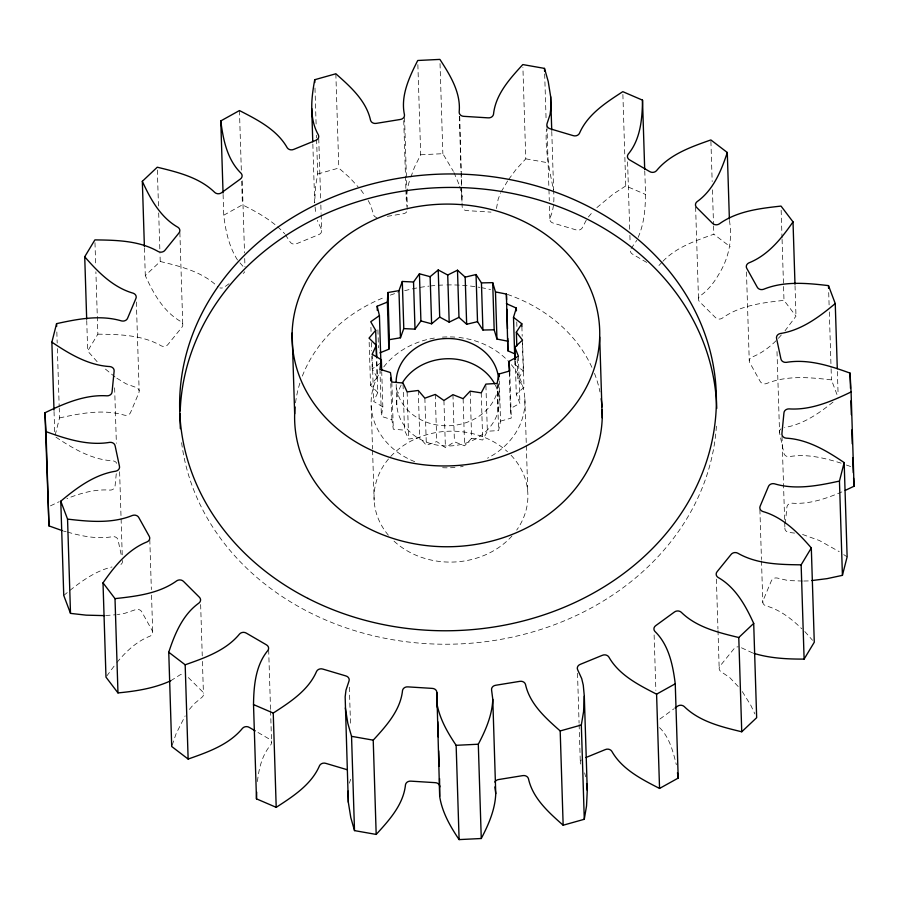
<?xml version="1.0" encoding="UTF-8"?>
<svg xmlns="http://www.w3.org/2000/svg" width="899" height="899" viewBox="0 0 899 899"><rect width="100%" height="100%" fill="white"/><g stroke="black" fill="none" stroke-linecap="round" stroke-linejoin="round"><path stroke-width="0.67" stroke-dasharray="4.5 3.37" d="M459.749 116.465L462.131 206.388A4.866 4.147 -1.8 0 0 466.839 210.613L491 212.119M644.74 170.855C645.583 193.622 647.359 217.85 637.38 239.067M407.427 209.074C405.089 198.791 406.82 188.105 410.405 178.328M116.274 473.706L115.061 486.056A4.866 4.147 -1.8 0 1 110.038 490.112C95.17 488.944 80.618 493.18 66.942 498.597M401.156 385.053A51.288 43.635 -1.8 0 0 432.082 443.982A51.288 43.635 -1.8 0 0 498.125 411.203L497.495 390.998L498.113 384.682M498.125 411.203L499.237 399.841L498.731 383.682M794.581 533.107L789.064 532.422A4.866 4.147 -1.8 0 1 784.883 527.803L785.153 525.061M785.288 523.69L786.906 507.216A4.866 4.147 -1.8 0 1 791.929 503.17C810.066 504.508 827.631 498.125 843.981 491M257.429 781.568C258.856 768.476 262.103 754.991 270.857 744.743A4.866 4.147 -1.8 0 0 269.295 739.045L256.406 731.55M470.166 391.155L471.649 438.285L464.592 445.814L454.422 441.802L445.41 447.612L436.757 441.578L426.351 445.308L419.754 437.611L408.618 439.038L404.494 430.16L393.312 429.183L391.919 419.698L381.401 416.383L382.839 406.865L381.749 372.208M316.594 139.334L317.673 173.99L315.437 187.307L314.695 202.837L312.818 143.222M496.473 208.523L498.181 199.117L500.664 192.779M471.649 438.285L482.696 440.004L487.348 431.25L498.585 430.565L500.541 421.125L499.282 380.918M55.165 435.105L59.548 417.934L59.244 408.225M500.541 421.125L511.25 418.091L510.396 408.551L519.903 403.348L516.284 394.313L524.005 387.278L517.846 379.322L523.285 370.882L514.981 364.5L516.183 360.521M349.363 783.175L350.666 779.242M172.159 745.215L176.159 733.584L185.183 715.885M729.426 220.424C732.561 239.381 729.01 257.822 718.897 274.139C714.02 282.589 708.041 290.399 699.95 296.018A4.866 4.147 -1.8 0 0 699.725 301.873L715.39 317.493A4.866 4.147 -1.8 0 0 722.212 318.212C740.023 305.334 762.745 302.716 783.995 300.367L795.986 316.145L785.018 330.798M410.865 177.092L414.484 167.169L420.698 154.774L417.866 64.661M382.839 406.865L373.647 401.426L377.805 392.492L376.76 359.218M586.283 220.109L582.428 227.604A4.866 4.147 -1.8 0 1 576.057 229.886L553.233 223.098A4.866 4.147 -1.8 0 1 549.986 217.963C553.818 209.489 554.335 200.207 553.649 191.06C549.727 170.394 544.861 150.83 546.412 129.4M501.294 191.656L507.89 180.497M97.148 361.713L87.686 351.048L97.856 334.17L95.89 271.79M631.109 248.529L636.829 240.314M106.723 676.082L116.027 663.518M508.699 179.395L516.026 169.484L525.78 158.842L522.903 67.346M588.373 216.996L593.126 211.377M189.408 709.39L194.004 703.962L202.017 697.264A4.866 4.147 -1.8 0 0 202.241 691.41L186.576 675.778M377.805 392.492L370.523 385.266L377.153 377.468L376.58 359.443M116.949 662.473C126.006 651.517 136.648 641.302 150.144 636.11A4.866 4.147 -1.8 0 0 152.145 630.491L141.806 611.904A4.866 4.147 -1.8 0 0 135.446 609.702L125.04 613.242L117.364 614.624M781.332 334.956C773.32 344.441 763.465 352.577 751.822 357.161A4.866 4.147 -1.8 0 0 749.822 362.791L760.161 381.367A4.866 4.147 -1.8 0 0 766.51 383.57C787.052 375.164 809.954 377.389 831.451 379.895L838.216 397.819M662.046 262.216L659.428 265.014A4.866 4.147 -1.8 0 1 657.416 266.34M662.923 261.283C676.385 247.09 695.848 240.64 713.828 234.212L730.246 246.764M596.891 207.59L613.129 194.105L625.76 185.947L645.482 194.42M97.856 334.17C119.297 334.417 142.199 334.833 161.292 345.857A4.866 4.147 -1.8 0 0 167.989 344.463L181.823 327.393A4.866 4.147 -1.8 0 0 180.946 321.584C163.472 311.717 153.336 293.276 145.301 275.588L160.224 261.485L160.011 254.563M63.75 595.453L68.942 591.205M69.976 590.351C82.528 580.462 96.238 570.741 112.004 566.977M833.025 402.078C818.809 413.529 802.931 424.508 784.546 427.519M229.02 283.736L224.66 286.916A4.866 4.147 -1.8 0 1 219.918 287.894M659.877 719.065L674.036 708.749M377.153 377.468L372.22 368.905L380.906 362.735M170.743 680.757L179.755 675.059A4.866 4.147 -1.8 0 1 184.576 674.486M237.493 259.991C228.987 246.629 225.548 230.762 223.75 215.209L242.415 204.837C257.755 212.366 273.105 220.963 284.713 233.751M50.434 505.856L59.244 501.687M317.673 173.99L338.811 168.057L349.7 177.687L358.094 186.823M59.548 417.934C80.696 413.304 103.261 408.876 124.534 415.203A4.866 4.147 -1.8 0 0 130.613 412.394L138.817 392.897A4.866 4.147 -1.8 0 0 136.198 387.503L125.972 383.761L116.14 377.771M387.312 216.333L403.224 213.748A4.866 4.147 -1.8 0 0 407.09 211.209M105.666 615.534L116.072 614.725M420.698 154.774L442.859 153.684L453.366 171.338M802.481 581.046L788.176 580.563L777.421 578.068A4.866 4.147 -1.8 0 0 771.353 580.889L763.15 600.375A4.866 4.147 -1.8 0 0 765.768 605.78C779.793 609.623 791.491 618.737 801.728 628.738M803.785 581.024L808.999 580.911M525.78 158.842L547.457 162.674M160.224 261.485C180.508 266.43 202.421 271.655 217.783 286.781M63.481 531.051L66.155 531.747M67.504 532.084C82.101 536.242 97.474 539.366 112.645 536.636A4.866 4.147 -1.8 0 1 118.095 540.175L121.545 556.391M802.571 534.467L819.304 540.49L839.239 551.649M752.71 652.977L740.675 647.415M841.127 463.154C824.473 458.029 806.819 453.546 789.322 456.636A4.866 4.147 -1.8 0 1 783.861 453.107L779.557 432.824L776.983 351.026M846.397 465.03L851.679 466.907M646.729 262.418L632.671 254.226A4.866 4.147 -1.8 0 1 630.379 250.596L630.289 247.821M843.745 554.627L847.128 556.852M55.963 437.161C73.033 448.635 91.867 459.692 112.903 460.85A4.866 4.147 -1.8 0 1 116.758 463.345M115.038 376.973L103.329 367.365M804.819 631.57L812.561 640.29M659.518 727.572C669.53 737.416 673.104 751.564 676.34 764.757M239.966 262.845L244.09 267.599M738.203 686.544L729.73 677.565L721.02 671.688A4.866 4.147 -1.8 0 1 720.144 665.889L733.966 648.808A4.866 4.147 -1.8 0 1 738.259 646.819M360.881 189.869L365.342 196.184M285.388 234.785L290.163 242A4.866 4.147 -1.8 0 0 296.749 243.651L318.684 234.661A4.866 4.147 -1.8 0 0 321.348 229.234L317.291 220.401M742.316 691.578L750.789 705.266L754.902 713.963M368.208 200.544L370.759 205.388L373.501 214.58A4.866 4.147 -1.8 0 0 376.827 217.58M453.95 172.529L459.277 184.98M459.715 186.318L462.277 196.87M584.665 772.87L585.597 776.781M315.088 206.984L315.74 213.895M837.385 371.478L838.126 395.043M828.709 292.546L829.148 306.413M829.316 311.953L831.058 367.41M831.103 368.804L831.451 379.895M795.031 285.646L795.986 316.145M781.152 210.242L782.029 237.977M782.074 239.359L783.512 285.118M783.557 286.5L783.995 300.367M782.006 436.296L784.67 520.869M784.715 522.263L784.883 527.803M759.891 509.621L761.464 559.526M761.509 560.92L762.813 602.51M746.462 271.97L749.249 360.701M710.907 141.323L712.177 181.531M712.435 189.846L713.525 224.503M713.57 225.896L713.828 234.212M716.379 579.147L717.953 629.053M717.998 630.435L719.166 667.867M695.612 207.096L698.534 299.985M654.124 634.964L655.865 690.421M627.592 161.865L629.716 229.796M629.896 235.347L630.109 242.269M622.883 94.44L625.76 185.947M577.506 673.194L579.08 723.099M579.125 724.493L580.293 761.925M551.772 131.445L553.604 189.678M546.94 125.826L548.907 188.217M548.952 189.61L549.3 200.702M549.469 206.242L549.907 220.109M544.67 73.943L546.154 121.084M524.859 398.707L526.297 444.466M526.342 445.848L527.814 492.989M522.521 340.137L524.005 387.278M521.892 326.517L522.195 336.226M522.409 343.16L523.285 370.882M518.42 356.206L519.903 403.348M516.756 321.932L516.925 327.472M517.195 358.521L517.846 379.322M515.239 361.038L516.284 394.313M514.846 360.342L514.981 364.5M509.767 370.95L511.25 418.091M509.261 372.501L510.396 408.551M497.102 383.435L498.585 430.565M485.909 385.491L487.348 431.25M481.223 392.874L482.696 440.004M459.299 116.263L461.041 171.72M461.086 173.114L462.041 203.612M463.12 398.673L464.592 445.814M452.939 394.672L454.422 441.802M440.027 63.559L442.859 153.684M443.926 400.482L445.41 447.612M435.273 394.436L436.757 441.578M424.867 398.167L426.351 445.308M418.271 390.469L419.754 437.611M404.55 117.578L406.775 188.284M406.82 189.667L407.337 206.309M403.73 120.612L405.427 174.687M405.471 176.069L405.865 188.543M405.91 189.936L406.213 199.634M407.135 391.897L408.618 439.038M403.055 384.401L404.494 430.16M396.796 404.887L396.167 384.682A51.288 43.635 -1.8 0 0 443.117 425.688A51.288 43.635 -1.8 0 0 497.495 390.998M391.829 382.041L393.312 429.183M390.784 383.648L391.919 419.698M379.929 369.242L381.401 416.383M377.906 329.809L378.479 347.834M372.164 354.285L373.647 401.426M370.916 327.315L371.051 331.473M371.399 342.564L371.658 350.88M371.826 356.42L372.22 368.905M369.163 342.283L370.523 385.266M371.186 406.011L372.534 448.994M372.579 450.377L374.141 500.293M335.844 73.785L338.811 168.057M349.351 687.207L350.486 723.257M318.74 138.468L320.662 199.466M320.842 205.017L321.1 213.333M321.145 214.715L321.662 231.358M314.976 88.035L316.156 125.467M316.459 135.176L316.549 137.952M268.666 649.797L270.543 709.412M270.588 710.794L271.588 742.686M242.258 180.845L244.528 252.945M244.708 258.485L244.966 266.812M239.449 110.555L241.325 170.169M241.674 181.261L242.415 204.837M223.098 194.409L223.75 215.209M200.646 604.555L202.253 655.854M202.421 661.394L203.432 693.286M179.879 232.515L182.789 325.404M157.347 169.99L158.527 207.422M158.696 212.962L159.966 253.17M144.424 247.866L145.301 275.588M149.796 539.681L151.358 589.587M151.538 595.138L152.718 632.57M136.356 302.042L139.154 390.773M119.612 471.717L121.05 517.464M121.095 518.858L122.275 556.29M114.634 387.829L116.376 443.286M94.979 242.674L95.721 266.239M86.731 320.55L87.686 351.048M56.839 331.967L57.188 343.058M57.367 348.61L59.199 406.842M54.041 411.461L54.704 432.262M244.719 271.712A4.866 4.147 -1.8 0 1 243.18 273.42M779.557 432.824A4.866 4.147 -1.8 0 1 780.973 428.857M580.619 764.049A4.866 4.147 -1.8 0 1 581.271 759.936M122.41 560.448A4.866 4.147 -1.8 0 1 118.769 565.46M495.315 385.098A51.288 43.635 -1.8 0 1 499.237 399.841M295.524 402.853A153.853 130.906 -1.8 0 1 300.041 382.637M302.356 376.063A153.853 130.906 -1.8 0 1 385.266 297.007M390.335 295.108A153.853 130.906 -1.8 0 1 398.1 292.557M404.674 290.703A153.853 130.906 -1.8 0 1 428.958 286.129M430.329 285.972A153.853 130.906 -1.8 0 1 445.477 284.961M446.859 284.927A153.853 130.906 -1.8 0 1 479.785 287.377M481.134 287.613A153.853 130.906 -1.8 0 1 490.506 289.534M507.441 294.411A153.853 130.906 -1.8 0 1 592.362 368.343M594.475 373.388A153.853 130.906 -1.8 0 1 599.97 391.93M511.407 364.736A76.932 65.447 -1.8 0 1 487.516 458.187M463.165 466.412A76.932 65.447 -1.8 0 1 460.445 466.851M454.973 467.491A76.932 65.447 -1.8 0 1 439.802 467.525M414.697 461.648A76.932 65.447 -1.8 0 1 380.255 371.972M383.794 366.893A76.932 65.447 -1.8 0 1 436.959 337.676M442.443 337.125A76.932 65.447 -1.8 0 1 457.602 337.327M458.973 337.473A76.932 65.447 -1.8 0 1 508.115 360.982M511.082 455.265A76.932 65.447 -1.8 0 1 516.689 530.107M512.003 535.961A76.932 65.447 -1.8 0 1 393.548 540.681M388.379 535.22A76.932 65.447 -1.8 0 1 402.437 446.275A76.932 65.447 -1.8 0 1 507.486 451.725M716.402 426.182A268.408 228.357 -1.8 0 1 455.22 644.089A268.408 228.357 -1.8 0 1 181.576 442.308"/><path stroke-width="1.35" d="M514.071 353.554L507.868 350.79L506.407 294.074L495.473 291.917L492.697 282.657L481.437 282.893L476.043 274.532L465.176 277.139L457.49 270.206L447.713 275.015L438.218 269.958L430.127 276.678L431.61 323.809L420.912 320.932L415.012 329.135L403.786 328.607L400.448 337.788L389.391 339.653L388.84 349.228L379.917 352.858M507.868 350.79L507.8 338.44M550.682 96.789L550.885 107.88L550.064 114.51L547.03 123.691A4.866 4.147 -1.8 0 0 550.278 128.827L573.101 135.614A4.866 4.147 -1.8 0 0 579.462 133.322C587.643 114.285 606.072 102.531 622.793 91.664L642.515 100.149C642.257 118.814 640.56 139.3 628.143 154.257A4.866 4.147 -1.8 0 0 629.705 159.955L649.629 171.552A4.866 4.147 -1.8 0 0 656.461 170.743C670.07 154.167 691.286 146.829 710.862 139.941L727.291 152.493C721.279 170.832 713.267 190.195 696.983 201.736A4.866 4.147 -1.8 0 0 696.759 207.59L712.424 223.222A4.866 4.147 -1.8 0 0 719.245 223.941C737.056 211.063 759.779 208.444 781.029 206.085L793.019 221.873C781.579 238.404 768.094 255.249 748.856 262.89A4.866 4.147 -1.8 0 0 746.855 268.509L757.194 287.096A4.866 4.147 -1.8 0 0 763.554 289.298C784.097 280.881 806.999 283.118 828.496 285.612L835.25 303.547C819.225 316.954 801.414 330.281 780.231 333.54A4.866 4.147 -1.8 0 0 776.59 338.552L780.905 358.825A4.866 4.147 -1.8 0 0 786.355 362.364C808.089 358.746 829.811 365.781 850.027 373.096L851.083 391.953C831.766 401.257 810.898 410.349 788.962 408.888A4.866 4.147 -1.8 0 0 783.939 412.944L781.928 433.532A4.866 4.147 -1.8 0 0 786.097 438.15C807.605 439.33 826.754 450.837 844.172 462.58L839.452 481.066C818.304 485.696 795.739 490.124 774.466 483.797A4.866 4.147 -1.8 0 0 768.387 486.606L760.183 506.103A4.866 4.147 -1.8 0 0 762.801 511.497C782.827 517.217 798.076 532.635 811.314 547.952L801.144 564.83C779.703 564.583 756.801 564.167 737.708 553.143A4.866 4.147 -1.8 0 0 731.011 554.537L717.177 571.607A4.866 4.147 -1.8 0 0 718.054 577.416C735.528 587.283 745.664 605.724 753.699 623.412L738.776 637.515C718.492 632.57 696.579 627.345 681.217 612.219A4.866 4.147 -1.8 0 0 674.34 612.084L655.821 625.58A4.866 4.147 -1.8 0 0 654.91 631.401C668.89 644.988 672.901 665.193 675.25 683.791L656.585 694.163C638.728 684.993 619.108 675.138 608.837 657A4.866 4.147 -1.8 0 0 602.251 655.349L580.316 664.339A4.866 4.147 -1.8 0 0 577.652 669.766L581.709 678.599L583.26 685.105L584.305 696.163L587.272 790.435L586.53 805.976L584.283 819.281L563.156 825.215L560.189 730.943C545.772 718.177 529.781 704.063 525.499 684.42A4.866 4.147 -1.8 0 0 519.644 681.375L495.776 685.252A4.866 4.147 -1.8 0 0 491.573 689.926L492.787 699.366L495.754 793.637C495.135 809.583 488.595 824.574 481.268 838.509L459.108 839.599C450.287 826.484 442.094 812.246 439.678 796.402L436.869 692.612A4.866 4.147 -1.8 0 0 432.161 688.387L408 686.881A4.866 4.147 -1.8 0 0 402.527 690.477C400.482 710.367 386.143 726.044 373.22 740.158L376.187 834.429L354.509 830.609L350.79 817.584L348.318 802.211L345.16 696.837L345.969 690.207L349.014 681.037A4.866 4.147 -1.8 0 0 345.767 675.902L322.943 669.114A4.866 4.147 -1.8 0 0 316.572 671.396C308.391 690.443 289.961 702.186 273.24 713.053L253.518 704.58C253.776 685.915 255.473 665.417 267.891 650.471A4.866 4.147 -1.8 0 0 266.329 644.774L246.405 633.177A4.866 4.147 -1.8 0 0 239.572 633.986C225.975 650.561 204.758 657.888 185.172 664.788L168.754 652.236C174.754 633.896 182.767 614.534 199.05 602.982A4.866 4.147 -1.8 0 0 199.275 597.127L183.61 581.507A4.866 4.147 -1.8 0 0 176.788 580.788C158.977 593.666 136.255 596.284 115.005 598.633L103.014 582.855C114.465 566.325 127.939 549.469 147.178 541.839A4.866 4.147 -1.8 0 0 149.178 536.209L138.839 517.633A4.866 4.147 -1.8 0 0 132.49 515.43C111.948 523.836 89.046 521.611 67.549 519.105L60.784 501.181C76.808 487.775 94.62 474.447 115.802 471.177A4.866 4.147 -1.8 0 0 119.443 466.176L115.139 445.893A4.866 4.147 -1.8 0 0 109.678 442.364C87.945 445.971 66.234 438.948 46.006 431.621L44.95 412.776C64.279 403.471 85.147 394.369 107.071 395.83A4.866 4.147 -1.8 0 0 112.094 391.784L114.117 371.197A4.866 4.147 -1.8 0 0 109.936 366.578C88.428 365.387 69.279 353.88 51.872 342.148L56.581 323.651C77.73 319.033 100.306 314.594 121.579 320.932A4.866 4.147 -1.8 0 0 127.647 318.111L135.85 298.625A4.866 4.147 -1.8 0 0 133.232 293.22C113.218 287.5 97.957 272.082 84.72 256.766L94.889 239.898C116.331 240.145 139.244 240.55 158.325 251.585A4.866 4.147 -1.8 0 0 165.034 250.192L178.856 233.111A4.866 4.147 -1.8 0 0 177.98 227.312C160.505 217.434 150.38 198.994 142.334 181.317L157.258 167.214C177.553 172.147 199.466 177.384 214.816 192.498A4.866 4.147 -1.8 0 0 221.693 192.633L240.213 179.148A4.866 4.147 -1.8 0 0 241.134 173.327C227.155 159.73 223.132 139.525 220.783 120.927L239.449 110.555C257.316 119.736 276.926 129.591 287.197 147.728A4.866 4.147 -1.8 0 0 293.793 149.369L315.729 140.379A4.866 4.147 -1.8 0 0 318.381 134.951C308.863 118.185 311.459 97.856 314.717 79.719L335.844 73.785C350.262 86.551 366.264 100.666 370.545 120.309A4.866 4.147 -1.8 0 0 376.389 123.354L400.257 119.477A4.866 4.147 -1.8 0 0 404.46 114.802C400.381 95.766 409.337 77.067 417.732 60.491L439.892 59.401C450.051 75.022 461.075 92.664 459.164 112.105A4.866 4.147 -1.8 0 0 463.873 116.342L488.045 117.848A4.866 4.147 -1.8 0 0 493.517 114.252C495.551 94.35 509.89 78.685 522.813 64.571L544.491 68.391L548.21 81.416L550.682 96.789L551.728 130.063M439.678 796.402L439.577 778.579M347.385 769.78L325.899 763.386A4.866 4.147 -1.8 0 0 319.538 765.678C311.357 784.715 292.928 796.469 276.207 807.336L256.485 798.851L256.676 792.143M584.305 696.163L583.563 711.693L581.327 725.01L584.283 819.281M388.84 349.228L387.357 302.086L387.907 292.523L398.965 290.647L402.303 281.477L413.529 281.994L419.428 273.79L430.127 276.678M492.787 699.366C492.169 715.301 485.629 730.303 478.302 744.226L481.268 838.509M387.357 302.086L377.164 306.233L379.423 315.594L370.736 321.763L375.67 330.326L369.039 338.125L376.321 345.351L372.164 354.285L381.356 359.735L379.929 369.242L390.436 372.557L391.829 382.041L403.01 383.019L407.135 391.897L418.271 390.469L424.867 398.167L435.273 394.436L443.926 400.482L452.939 394.672L463.12 398.673L470.166 391.155L481.223 392.874L485.876 384.109L497.102 383.435L499.057 373.984L509.767 370.95L508.913 361.409L518.42 356.206L514.801 347.171L522.521 340.137L516.363 332.181L521.802 323.752L513.498 317.358L516.318 308.065L506.384 303.648M811.775 580.563L827.08 578.641L842.419 575.349L847.128 556.852L844.172 462.58M753.924 653.359C770.117 658.338 787.266 659.147 804.111 659.102L814.28 642.234L811.314 547.952M376.187 834.429C389.11 820.315 403.449 804.65 405.483 784.748A4.866 4.147 -1.8 0 1 410.955 781.152L435.127 782.658A4.866 4.147 -1.8 0 1 439.836 786.895M675.127 707.951L677.307 706.367A4.866 4.147 -1.8 0 1 684.184 706.502C699.534 721.616 721.447 726.853 741.742 731.786L756.666 717.683L753.699 623.412M431.61 323.809L439.701 317.089L438.218 269.958M585.856 757.554L605.207 749.631A4.866 4.147 -1.8 0 1 611.803 751.272C622.074 769.409 641.684 779.264 659.551 788.445L678.217 778.073L675.25 683.791M439.701 317.089L449.185 322.157L458.973 317.347L457.49 270.206M845.24 490.393L854.05 486.224L851.083 391.953M170.743 680.757C154.223 688.398 135.951 691.196 117.971 692.915L105.981 677.127L103.014 582.855M168.754 652.236L171.709 746.507L188.138 759.059C207.714 752.171 228.93 744.833 242.539 728.257A4.866 4.147 -1.8 0 1 249.371 727.448L255.226 730.865M560.189 730.943L581.327 725.01M458.973 317.347L466.66 324.269L477.526 321.673L482.92 330.023L494.18 329.798L496.956 339.058L507.89 341.215M436.723 702.13C439.128 717.964 447.32 732.213 456.141 745.316L478.302 744.226M104.363 615.624L86.124 615.152L70.504 613.388L63.75 595.453L60.784 501.181M345.351 707.94L347.823 723.313L351.543 736.326L373.22 740.158M44.95 412.776L48.973 525.904L62.155 530.59M563.156 825.215C548.738 812.449 532.736 798.334 528.455 778.691A4.866 4.147 -1.8 0 0 522.611 775.646L498.743 779.523A4.866 4.147 -1.8 0 0 494.877 782.074M677.464 772.747L678.217 778.073M494.888 786.895L495.754 793.637M586.609 783.535L587.272 790.435M853.297 472.762L852.69 457.67M853.601 478.144L854.05 486.224M850.027 373.096L850.51 388.346M850.904 400.83L851.342 414.697M851.814 429.947L852.252 443.803M835.25 303.547L837.295 368.702M839.452 481.066L842.419 575.349M828.496 285.612L828.575 288.388M793.019 221.873L794.986 284.253M801.144 564.83L804.111 659.102M727.291 152.493L729.381 219.041M738.776 637.515L741.742 731.786M642.515 100.149L644.695 169.473M656.585 694.163L659.551 788.445M599.689 337.046A153.853 130.906 -1.8 0 1 365.59 447.387A153.853 130.906 -1.8 0 1 372.422 220.637A153.853 130.906 -1.8 0 1 599.689 337.046L602.229 417.855M544.491 68.391L544.58 71.167M521.802 323.752L521.892 326.517M516.318 308.065L516.408 310.84M516.363 332.181L516.801 346.048M514.801 347.171L515.194 359.656M513.498 317.358L514.801 358.959M508.913 361.409L509.216 371.107M506.407 294.074L506.575 299.625M506.89 309.323L507.497 328.742M499.057 373.984L499.147 376.76M495.473 291.917L496.956 339.058M492.697 282.657L494.18 329.798M481.437 282.893L482.92 330.023M476.043 274.532L477.526 321.673M465.176 277.139L466.66 324.269M447.713 275.015L449.185 322.157M456.141 745.316L459.108 839.599M436.869 692.612L437.352 707.873M437.791 721.728L438.262 736.978M438.701 750.845L439.184 766.094M419.428 273.79L420.912 320.932M413.529 281.994L415.012 329.135M402.303 281.477L403.786 328.607M398.965 290.647L400.448 337.788M387.907 292.523L389.391 339.653M390.616 378.097L390.705 380.873M381.356 359.735L381.704 370.826M379.423 315.594L380.906 362.735M377.164 306.233L377.299 310.391M376.321 345.351L376.715 357.836M375.67 330.326L376.153 345.576M376.232 348.351L376.501 356.667M351.543 736.326L354.509 830.609M314.717 79.719L314.807 82.494M311.728 108.565L312.773 141.84M292.119 333.001L294.658 413.81M273.24 713.053L276.207 807.336M253.518 704.58L256.485 798.851M220.783 120.927L223.053 193.027M185.172 664.788L188.138 759.059M142.334 181.317L144.391 246.483M115.005 598.633L117.971 692.915M84.72 256.766L86.686 319.156M67.549 519.105L70.504 613.388M56.581 323.651L56.671 326.427M51.872 342.148L53.996 410.079M46.006 431.621L48.973 525.904M348.115 791.12L348.318 802.211M396.111 382.154A51.288 43.635 -1.8 0 1 446.421 338.53A51.288 43.635 -1.8 0 1 498.608 379.636M402.437 382.76A51.288 43.635 -1.8 0 1 449.309 358.723A51.288 43.635 -1.8 0 1 494.72 383.929M602.173 409.629A153.853 130.906 -1.8 0 1 445.308 546.749A153.853 130.906 -1.8 0 1 295.074 406.966M601.15 398.707A153.853 130.906 -1.8 0 1 602.015 406.887M180.362 428.699A268.408 228.357 -1.8 0 1 180.126 413.664M180.205 410.944A268.408 228.357 -1.8 0 1 449.702 187.43A268.408 228.357 -1.8 0 1 716.75 408.427M307.919 598.386A268.408 228.357 -1.8 0 0 716.301 405.887A268.408 228.357 -1.8 0 0 319.83 202.814A268.408 228.357 -1.8 0 0 307.919 598.386"/></g></svg>
